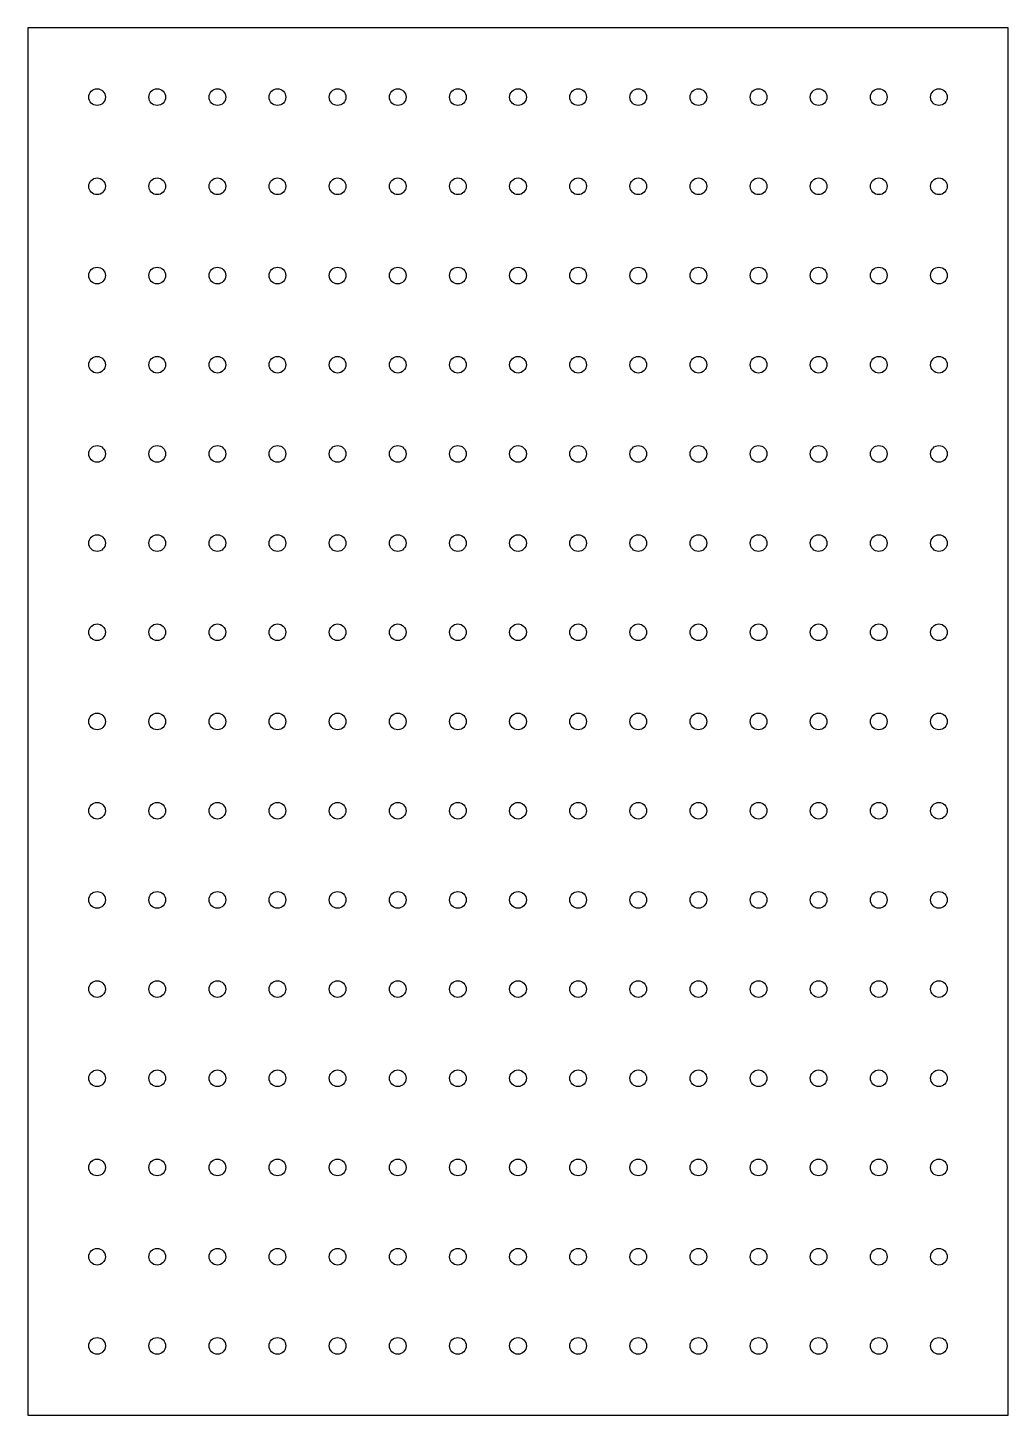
# Model space of a CAD drawing. Header units: millimetres. Extents: x -500 to 0, y 0 to 707.
import ezdxf

# ---------------------------------------------------------------- set-up
doc = ezdxf.new("R2010")
doc.units = ezdxf.units.MM
doc.header["$MEASUREMENT"] = 0
doc.layers.add('Défaut', color=18, linetype='Continuous', true_color=0x000000)

msp = doc.modelspace()

# ---------------------------------------------------------------- linework, layer by layer
at = {"layer": 'Défaut'}
msp.add_lwpolyline([(-500, 0), (0, 0), (0, 707.21), (-500, 707.21)], close=True, dxfattribs=at)
for centre in [(-464.64, 671.86), (-433.98, 671.86), (-403.31, 671.86), (-372.65, 671.86), (-341.99, 671.86), (-311.33, 671.86), (-280.66, 671.86), (-250, 671.86), (-219.34, 671.86), (-188.68, 671.86), (-158.01, 671.86), (-127.35, 671.86), (-96.69, 671.86), (-66.02, 671.86), (-35.36, 671.86), (-464.64, 626.39), (-433.98, 626.39), (-403.31, 626.39), (-372.65, 626.39), (-341.99, 626.39), (-311.33, 626.39), (-280.66, 626.39), (-250, 626.39), (-219.34, 626.39), (-188.68, 626.39), (-158.01, 626.39), (-127.35, 626.39), (-96.69, 626.39), (-66.02, 626.39), (-35.36, 626.39), (-464.64, 580.93), (-433.98, 580.93), (-403.31, 580.93), (-372.65, 580.93), (-341.99, 580.93), (-311.33, 580.93), (-280.66, 580.93), (-250, 580.93), (-219.34, 580.93), (-188.68, 580.93), (-158.01, 580.93), (-127.35, 580.93), (-96.69, 580.93), (-66.02, 580.93), (-35.36, 580.93), (-464.64, 535.46), (-433.98, 535.46), (-403.31, 535.46), (-372.65, 535.46), (-341.99, 535.46), (-311.33, 535.46), (-280.66, 535.46), (-250, 535.46), (-219.34, 535.46), (-188.68, 535.46), (-158.01, 535.46), (-127.35, 535.46), (-96.69, 535.46), (-66.02, 535.46), (-35.36, 535.46), (-464.64, 490), (-433.98, 490), (-403.31, 490), (-372.65, 490), (-341.99, 490), (-311.33, 490), (-280.66, 490), (-250, 490), (-219.34, 490), (-188.68, 490), (-158.01, 490), (-127.35, 490), (-96.69, 490), (-66.02, 490), (-35.36, 490), (-464.64, 444.54), (-433.98, 444.54), (-403.31, 444.54), (-372.65, 444.54), (-341.99, 444.54), (-311.33, 444.54), (-280.66, 444.54), (-250, 444.54), (-219.34, 444.54), (-188.68, 444.54), (-158.01, 444.54), (-127.35, 444.54), (-96.69, 444.54), (-66.02, 444.54), (-35.36, 444.54), (-464.64, 399.07), (-433.98, 399.07), (-403.31, 399.07), (-372.65, 399.07), (-341.99, 399.07), (-311.33, 399.07), (-280.66, 399.07), (-250, 399.07), (-219.34, 399.07), (-188.68, 399.07), (-158.01, 399.07), (-127.35, 399.07), (-96.69, 399.07), (-66.02, 399.07), (-35.36, 399.07), (-464.64, 353.61), (-433.98, 353.61), (-403.31, 353.61), (-372.65, 353.61), (-341.99, 353.61), (-311.33, 353.61), (-280.66, 353.61), (-250, 353.61), (-219.34, 353.61), (-188.68, 353.61), (-158.01, 353.61), (-127.35, 353.61), (-96.69, 353.61), (-66.02, 353.61), (-35.36, 353.61), (-464.64, 308.14), (-433.98, 308.14), (-403.31, 308.14), (-372.65, 308.14), (-341.99, 308.14), (-311.33, 308.14), (-280.66, 308.14), (-250, 308.14), (-219.34, 308.14), (-188.68, 308.14), (-158.01, 308.14), (-127.35, 308.14), (-96.69, 308.14), (-66.02, 308.14), (-35.36, 308.14), (-464.64, 262.68), (-433.98, 262.68), (-403.31, 262.68), (-372.65, 262.68), (-341.99, 262.68), (-311.33, 262.68), (-280.66, 262.68), (-250, 262.68), (-219.34, 262.68), (-188.68, 262.68), (-158.01, 262.68), (-127.35, 262.68), (-96.69, 262.68), (-66.02, 262.68), (-35.36, 262.68), (-464.64, 217.22), (-433.98, 217.22), (-403.31, 217.22), (-372.65, 217.22), (-341.99, 217.22), (-311.33, 217.22), (-280.66, 217.22), (-250, 217.22), (-219.34, 217.22), (-188.68, 217.22), (-158.01, 217.22), (-127.35, 217.22), (-96.69, 217.22), (-66.02, 217.22), (-35.36, 217.22), (-464.64, 171.75), (-433.98, 171.75), (-403.31, 171.75), (-372.65, 171.75), (-341.99, 171.75), (-311.33, 171.75), (-280.66, 171.75), (-250, 171.75), (-219.34, 171.75), (-188.68, 171.75), (-158.01, 171.75), (-127.35, 171.75), (-96.69, 171.75), (-66.02, 171.75), (-35.36, 171.75), (-464.64, 126.29), (-433.98, 126.29), (-403.31, 126.29), (-372.65, 126.29), (-341.99, 126.29), (-311.33, 126.29), (-280.66, 126.29), (-250, 126.29), (-219.34, 126.29), (-188.68, 126.29), (-158.01, 126.29), (-127.35, 126.29), (-96.69, 126.29), (-66.02, 126.29), (-35.36, 126.29), (-464.64, 80.82), (-433.98, 80.82), (-403.31, 80.82), (-372.65, 80.82), (-341.99, 80.82), (-311.33, 80.82), (-280.66, 80.82), (-250, 80.82), (-219.34, 80.82), (-188.68, 80.82), (-158.01, 80.82), (-127.35, 80.82), (-96.69, 80.82), (-66.02, 80.82), (-35.36, 80.82), (-464.64, 35.36), (-433.98, 35.36), (-403.31, 35.36), (-372.65, 35.36), (-341.99, 35.36), (-311.33, 35.36), (-280.66, 35.36), (-250, 35.36), (-219.34, 35.36), (-188.68, 35.36), (-158.01, 35.36), (-127.35, 35.36), (-96.69, 35.36), (-66.02, 35.36), (-35.36, 35.36)]:
    msp.add_circle(centre, 4.25, dxfattribs=at)

doc.saveas('drawing.dxf')
